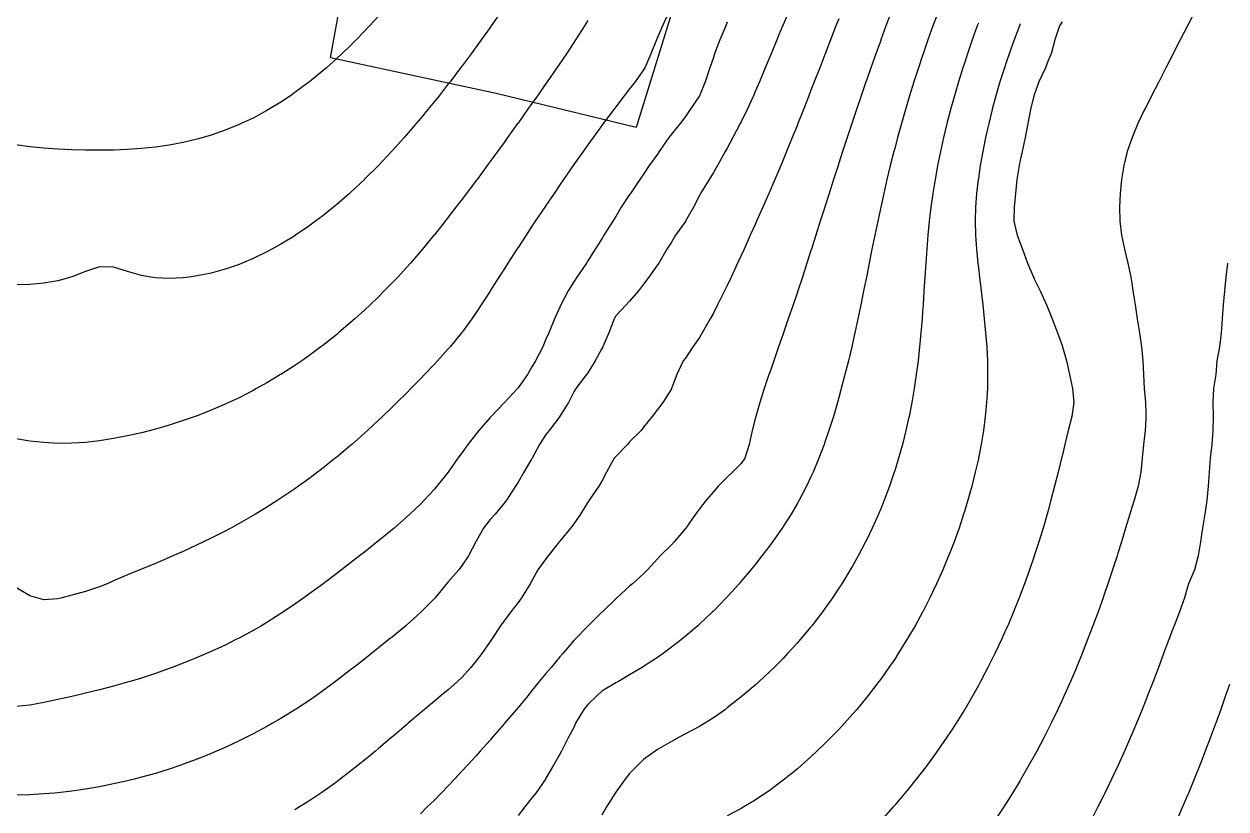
# Model space of a CAD drawing. Extents: x 771911 to 772814, y 1416488 to 1417835.
# Drawn here: x 772333 to 772419.2, y 1417108.1 to 1417164.3 of the extents above; entities that cross this region are included whole.
import ezdxf

# ---------------------------------------------------------------- set-up
doc = ezdxf.new("R2010")
doc.units = 0
doc.header["$MEASUREMENT"] = 0
for name, color, linetype in [('751', 1, 'CONTINUOUS'), ('751.5', 1, 'CONTINUOUS'), ('752', 1, 'CONTINUOUS'), ('752.5', 1, 'CONTINUOUS'), ('753', 1, 'CONTINUOUS'), ('753.5', 1, 'CONTINUOUS'), ('754', 1, 'CONTINUOUS'), ('754.5', 1, 'CONTINUOUS'), ('755', 1, 'CONTINUOUS'), ('755.5', 1, 'CONTINUOUS'), ('756', 1, 'CONTINUOUS'), ('756.5', 1, 'CONTINUOUS'), ('757', 1, 'CONTINUOUS'), ('757.5', 1, 'CONTINUOUS'), ('758', 1, 'CONTINUOUS'), ('SyNo_Boundary', 1, 'CONTINUOUS')]:
    doc.layers.add(name, color=color, linetype=linetype)

msp = doc.modelspace()

# ---------------------------------------------------------------- linework, layer by layer
at = {"layer": '751', "color": 0, "linetype": 'Continuous'}
msp.add_polyline3d([(772419.434, 1417116.988, 751), (772419.163, 1417116.206, 751), (772418.811, 1417115.206, 751), (772418.451, 1417114.206, 751), (772418.434, 1417114.159, 751), (772418.081, 1417113.206, 751), (772417.702, 1417112.206, 751), (772417.434, 1417111.516, 751), (772417.312, 1417111.206, 751), (772416.91, 1417110.206, 751), (772416.498, 1417109.206, 751), (772416.434, 1417109.053, 751), (772416.072, 1417108.206, 751), (772415.635, 1417107.206, 751)], dxfattribs=at)
at = {"layer": '751.5', "color": 0, "linetype": 'Continuous'}
msp.add_polyline3d([(772419.3, 1417147.206, 751.5), (772419.179, 1417146.206, 751.5), (772419.074, 1417145.206, 751.5), (772418.985, 1417144.206, 751.5), (772418.908, 1417143.206, 751.5), (772418.845, 1417142.206, 751.5), (772418.719, 1417141.206, 751.5), (772418.532, 1417140.206, 751.5), (772418.462, 1417139.206, 751.5), (772418.434, 1417139.071, 751.5), (772418.293, 1417138.206, 751.5), (772418.251, 1417137.206, 751.5), (772418.261, 1417136.206, 751.5), (772418.253, 1417135.206, 751.5), (772418.176, 1417134.206, 751.5), (772418.049, 1417133.206, 751.5), (772417.979, 1417132.206, 751.5), (772417.912, 1417131.206, 751.5), (772417.807, 1417130.206, 751.5), (772417.663, 1417129.206, 751.5), (772417.502, 1417128.206, 751.5), (772417.434, 1417127.743, 751.5), (772417.354, 1417127.206, 751.5), (772417.188, 1417126.206, 751.5), (772416.922, 1417125.206, 751.5), (772416.509, 1417124.206, 751.5), (772416.434, 1417123.96, 751.5), (772416.222, 1417123.206, 751.5), (772415.862, 1417122.206, 751.5), (772415.471, 1417121.206, 751.5), (772415.434, 1417121.11, 751.5), (772415.089, 1417120.206, 751.5), (772414.713, 1417119.206, 751.5), (772414.434, 1417118.461, 751.5), (772414.337, 1417118.206, 751.5), (772413.956, 1417117.206, 751.5), (772413.569, 1417116.206, 751.5), (772413.434, 1417115.863, 751.5), (772413.171, 1417115.206, 751.5), (772412.762, 1417114.206, 751.5), (772412.434, 1417113.421, 751.5), (772412.342, 1417113.206, 751.5), (772411.905, 1417112.206, 751.5), (772411.456, 1417111.206, 751.5), (772411.434, 1417111.157, 751.5), (772410.988, 1417110.206, 751.5), (772410.506, 1417109.206, 751.5), (772410.434, 1417109.06, 751.5), (772410.003, 1417108.206, 751.5), (772409.486, 1417107.206, 751.5)], dxfattribs=at)
at = {"layer": '752', "color": 0, "linetype": 'Continuous'}
msp.add_polyline3d([(772416.926, 1417165.206, 752), (772416.434, 1417164.226, 752), (772416.423, 1417164.206, 752), (772415.91, 1417163.206, 752), (772415.434, 1417162.275, 752), (772415.397, 1417162.206, 752), (772414.877, 1417161.206, 752), (772414.434, 1417160.335, 752), (772414.365, 1417160.206, 752), (772413.85, 1417159.206, 752), (772413.434, 1417158.358, 752), (772413.353, 1417158.206, 752), (772412.867, 1417157.206, 752), (772412.454, 1417156.206, 752), (772412.434, 1417156.138, 752), (772412.111, 1417155.206, 752), (772411.864, 1417154.206, 752), (772411.692, 1417153.206, 752), (772411.597, 1417152.206, 752), (772411.562, 1417151.206, 752), (772411.581, 1417150.206, 752), (772411.699, 1417149.206, 752), (772411.905, 1417148.206, 752), (772412.144, 1417147.206, 752), (772412.36, 1417146.206, 752), (772412.434, 1417145.764, 752), (772412.517, 1417145.206, 752), (772412.666, 1417144.206, 752), (772412.828, 1417143.206, 752), (772412.99, 1417142.206, 752), (772413.123, 1417141.206, 752), (772413.215, 1417140.206, 752), (772413.265, 1417139.206, 752), (772413.325, 1417138.206, 752), (772413.409, 1417137.206, 752), (772413.434, 1417136.435, 752), (772413.441, 1417136.206, 752), (772413.434, 1417136.06, 752), (772413.391, 1417135.206, 752), (772413.271, 1417134.206, 752), (772413.175, 1417133.206, 752), (772413.08, 1417132.206, 752), (772412.896, 1417131.206, 752), (772412.6, 1417130.206, 752), (772412.434, 1417129.675, 752), (772412.284, 1417129.206, 752), (772411.982, 1417128.206, 752), (772411.684, 1417127.206, 752), (772411.434, 1417126.395, 752), (772411.375, 1417126.206, 752), (772411.053, 1417125.206, 752), (772410.719, 1417124.206, 752), (772410.434, 1417123.379, 752), (772410.374, 1417123.206, 752), (772410.016, 1417122.206, 752), (772409.648, 1417121.206, 752), (772409.434, 1417120.641, 752), (772409.267, 1417120.206, 752), (772408.872, 1417119.206, 752), (772408.463, 1417118.206, 752), (772408.434, 1417118.136, 752), (772408.036, 1417117.206, 752), (772407.593, 1417116.206, 752), (772407.434, 1417115.858, 752), (772407.129, 1417115.206, 752), (772406.647, 1417114.206, 752), (772406.434, 1417113.778, 752), (772406.141, 1417113.206, 752), (772405.614, 1417112.206, 752), (772405.434, 1417111.874, 752), (772405.062, 1417111.206, 752), (772404.487, 1417110.206, 752), (772404.434, 1417110.116, 752), (772403.882, 1417109.206, 752), (772403.434, 1417108.486, 752), (772403.254, 1417108.206, 752), (772402.596, 1417107.206, 752)], dxfattribs=at)
at = {"layer": '752.5', "color": 0, "linetype": 'Continuous'}
msp.add_polyline3d([(772407.434, 1417164.506, 752.5), (772407.247, 1417164.206, 752.5), (772406.908, 1417163.206, 752.5), (772406.655, 1417162.206, 752.5), (772406.434, 1417161.736, 752.5), (772406.238, 1417161.206, 752.5), (772405.767, 1417160.206, 752.5), (772405.434, 1417159.271, 752.5), (772405.413, 1417159.206, 752.5), (772405.179, 1417158.206, 752.5), (772404.974, 1417157.206, 752.5), (772404.791, 1417156.206, 752.5), (772404.566, 1417155.206, 752.5), (772404.434, 1417154.575, 752.5), (772404.36, 1417154.206, 752.5), (772404.197, 1417153.206, 752.5), (772404.094, 1417152.206, 752.5), (772403.99, 1417151.206, 752.5), (772403.988, 1417150.206, 752.5), (772404.225, 1417149.206, 752.5), (772404.434, 1417148.636, 752.5), (772404.589, 1417148.206, 752.5), (772404.953, 1417147.206, 752.5), (772405.377, 1417146.206, 752.5), (772405.434, 1417146.07, 752.5), (772405.871, 1417145.206, 752.5), (772406.323, 1417144.206, 752.5), (772406.434, 1417143.92, 752.5), (772406.737, 1417143.206, 752.5), (772407.105, 1417142.206, 752.5), (772407.434, 1417141.291, 752.5), (772407.464, 1417141.206, 752.5), (772407.76, 1417140.206, 752.5), (772407.961, 1417139.206, 752.5), (772408.193, 1417138.206, 752.5), (772408.282, 1417137.206, 752.5), (772408.125, 1417136.206, 752.5), (772407.877, 1417135.206, 752.5), (772407.633, 1417134.206, 752.5), (772407.434, 1417133.369, 752.5), (772407.396, 1417133.206, 752.5), (772407.154, 1417132.206, 752.5), (772406.903, 1417131.206, 752.5), (772406.64, 1417130.206, 752.5), (772406.434, 1417129.462, 752.5), (772406.363, 1417129.206, 752.5), (772406.071, 1417128.206, 752.5), (772405.764, 1417127.206, 752.5), (772405.441, 1417126.206, 752.5), (772405.434, 1417126.185, 752.5), (772405.099, 1417125.206, 752.5), (772404.739, 1417124.206, 752.5), (772404.434, 1417123.399, 752.5), (772404.359, 1417123.206, 752.5), (772403.958, 1417122.206, 752.5), (772403.536, 1417121.206, 752.5), (772403.434, 1417120.974, 752.5), (772403.088, 1417120.206, 752.5), (772402.618, 1417119.206, 752.5), (772402.434, 1417118.83, 752.5), (772402.12, 1417118.206, 752.5), (772401.595, 1417117.206, 752.5), (772401.434, 1417116.91, 752.5), (772401.039, 1417116.206, 752.5), (772400.454, 1417115.206, 752.5), (772400.434, 1417115.172, 752.5), (772399.832, 1417114.206, 752.5), (772399.434, 1417113.59, 752.5), (772399.177, 1417113.206, 752.5), (772398.487, 1417112.206, 752.5), (772398.434, 1417112.131, 752.5), (772397.755, 1417111.206, 752.5), (772397.434, 1417110.781, 752.5), (772396.984, 1417110.206, 752.5), (772396.434, 1417109.519, 752.5), (772396.174, 1417109.206, 752.5), (772395.434, 1417108.332, 752.5), (772395.323, 1417108.206, 752.5), (772394.434, 1417107.208, 752.5)], dxfattribs=at)
at = {"layer": '753', "color": 0, "linetype": 'Continuous'}
msp.add_polyline3d([(772404.434, 1417164.353, 753), (772404.375, 1417164.206, 753), (772403.998, 1417163.206, 753), (772403.642, 1417162.206, 753), (772403.434, 1417161.599, 753), (772403.299, 1417161.206, 753), (772402.978, 1417160.206, 753), (772402.686, 1417159.206, 753), (772402.434, 1417158.249, 753), (772402.422, 1417158.206, 753), (772402.176, 1417157.206, 753), (772401.952, 1417156.206, 753), (772401.75, 1417155.206, 753), (772401.573, 1417154.206, 753), (772401.434, 1417153.261, 753), (772401.425, 1417153.206, 753), (772401.307, 1417152.206, 753), (772401.231, 1417151.206, 753), (772401.205, 1417150.206, 753), (772401.231, 1417149.206, 753), (772401.3, 1417148.206, 753), (772401.397, 1417147.206, 753), (772401.434, 1417146.858, 753), (772401.506, 1417146.206, 753), (772401.624, 1417145.206, 753), (772401.743, 1417144.206, 753), (772401.857, 1417143.206, 753), (772401.956, 1417142.206, 753), (772402.033, 1417141.206, 753), (772402.083, 1417140.206, 753), (772402.101, 1417139.206, 753), (772402.083, 1417138.206, 753), (772402.026, 1417137.206, 753), (772401.932, 1417136.206, 753), (772401.801, 1417135.206, 753), (772401.637, 1417134.206, 753), (772401.441, 1417133.206, 753), (772401.434, 1417133.175, 753), (772401.216, 1417132.206, 753), (772400.965, 1417131.206, 753), (772400.685, 1417130.206, 753), (772400.434, 1417129.381, 753), (772400.38, 1417129.206, 753), (772400.047, 1417128.206, 753), (772399.688, 1417127.206, 753), (772399.434, 1417126.544, 753), (772399.301, 1417126.206, 753), (772398.884, 1417125.206, 753), (772398.439, 1417124.206, 753), (772398.434, 1417124.195, 753), (772397.96, 1417123.206, 753), (772397.449, 1417122.206, 753), (772397.434, 1417122.177, 753), (772396.9, 1417121.206, 753), (772396.434, 1417120.402, 753), (772396.316, 1417120.206, 753), (772395.69, 1417119.206, 753), (772395.434, 1417118.815, 753), (772395.02, 1417118.206, 753), (772394.434, 1417117.381, 753), (772394.305, 1417117.206, 753), (772393.538, 1417116.206, 753), (772393.434, 1417116.075, 753), (772392.715, 1417115.206, 753), (772392.434, 1417114.877, 753), (772391.833, 1417114.206, 753), (772391.434, 1417113.773, 753), (772390.885, 1417113.206, 753), (772390.434, 1417112.752, 753), (772389.862, 1417112.206, 753), (772389.434, 1417111.805, 753), (772388.753, 1417111.206, 753), (772388.434, 1417110.929, 753), (772387.542, 1417110.206, 753), (772387.434, 1417110.119, 753), (772386.434, 1417109.375, 753), (772386.184, 1417109.206, 753), (772385.434, 1417108.697, 753), (772384.61, 1417108.206, 753), (772384.434, 1417108.098, 753), (772383.434, 1417107.579, 753)], dxfattribs=at)
at = {"layer": '753.5', "color": 0, "linetype": 'Continuous'}
msp.add_polyline3d([(772401.434, 1417164.41, 753.5), (772401.357, 1417164.206, 753.5), (772400.993, 1417163.206, 753.5), (772400.649, 1417162.206, 753.5), (772400.434, 1417161.549, 753.5), (772400.32, 1417161.206, 753.5), (772400.006, 1417160.206, 753.5), (772399.712, 1417159.206, 753.5), (772399.438, 1417158.206, 753.5), (772399.434, 1417158.19, 753.5), (772399.176, 1417157.206, 753.5), (772398.935, 1417156.206, 753.5), (772398.713, 1417155.206, 753.5), (772398.513, 1417154.206, 753.5), (772398.434, 1417153.758, 753.5), (772398.332, 1417153.206, 753.5), (772398.17, 1417152.206, 753.5), (772398.031, 1417151.206, 753.5), (772397.913, 1417150.206, 753.5), (772397.815, 1417149.206, 753.5), (772397.731, 1417148.206, 753.5), (772397.658, 1417147.206, 753.5), (772397.593, 1417146.206, 753.5), (772397.53, 1417145.206, 753.5), (772397.466, 1417144.206, 753.5), (772397.434, 1417143.744, 753.5), (772397.395, 1417143.206, 753.5), (772397.315, 1417142.206, 753.5), (772397.221, 1417141.206, 753.5), (772397.112, 1417140.206, 753.5), (772396.984, 1417139.206, 753.5), (772396.834, 1417138.206, 753.5), (772396.662, 1417137.206, 753.5), (772396.464, 1417136.206, 753.5), (772396.434, 1417136.069, 753.5), (772396.24, 1417135.206, 753.5), (772395.989, 1417134.206, 753.5), (772395.709, 1417133.206, 753.5), (772395.434, 1417132.317, 753.5), (772395.399, 1417132.206, 753.5), (772395.057, 1417131.206, 753.5), (772394.682, 1417130.206, 753.5), (772394.434, 1417129.592, 753.5), (772394.274, 1417129.206, 753.5), (772393.828, 1417128.206, 753.5), (772393.434, 1417127.387, 753.5), (772393.344, 1417127.206, 753.5), (772392.819, 1417126.206, 753.5), (772392.434, 1417125.519, 753.5), (772392.253, 1417125.206, 753.5), (772391.64, 1417124.206, 753.5), (772391.434, 1417123.887, 753.5), (772390.978, 1417123.206, 753.5), (772390.434, 1417122.436, 753.5), (772390.266, 1417122.206, 753.5), (772389.495, 1417121.206, 753.5), (772389.434, 1417121.129, 753.5), (772388.663, 1417120.206, 753.5), (772388.434, 1417119.944, 753.5), (772387.761, 1417119.206, 753.5), (772387.434, 1417118.861, 753.5), (772386.784, 1417118.206, 753.5), (772386.434, 1417117.867, 753.5), (772385.72, 1417117.206, 753.5), (772385.434, 1417116.951, 753.5), (772384.56, 1417116.206, 753.5), (772384.434, 1417116.102, 753.5), (772383.434, 1417115.311, 753.5), (772383.3, 1417115.206, 753.5), (772382.434, 1417114.588, 753.5), (772381.813, 1417114.206, 753.5), (772381.434, 1417113.982, 753.5), (772380.434, 1417113.441, 753.5), (772379.994, 1417113.206, 753.5), (772379.434, 1417112.903, 753.5), (772378.434, 1417112.323, 753.5), (772378.258, 1417112.206, 753.5), (772377.434, 1417111.614, 753.5), (772377.014, 1417111.206, 753.5), (772376.434, 1417110.616, 753.5), (772376.122, 1417110.206, 753.5), (772375.434, 1417109.266, 753.5), (772375.396, 1417109.206, 753.5), (772374.767, 1417108.206, 753.5), (772374.434, 1417107.623, 753.5)], dxfattribs=at)
at = {"layer": '754', "color": 0, "linetype": 'Continuous'}
msp.add_polyline3d([(772398.434, 1417164.896, 754), (772398.178, 1417164.206, 754), (772397.82, 1417163.206, 754), (772397.476, 1417162.206, 754), (772397.434, 1417162.08, 754), (772397.139, 1417161.206, 754), (772396.815, 1417160.206, 754), (772396.506, 1417159.206, 754), (772396.434, 1417158.962, 754), (772396.204, 1417158.206, 754), (772395.916, 1417157.206, 754), (772395.641, 1417156.206, 754), (772395.434, 1417155.412, 754), (772395.378, 1417155.206, 754), (772395.123, 1417154.206, 754), (772394.881, 1417153.206, 754), (772394.651, 1417152.206, 754), (772394.434, 1417151.215, 754), (772394.432, 1417151.206, 754), (772394.216, 1417150.206, 754), (772394.008, 1417149.206, 754), (772393.806, 1417148.206, 754), (772393.607, 1417147.206, 754), (772393.434, 1417146.324, 754), (772393.409, 1417146.206, 754), (772393.207, 1417145.206, 754), (772393.003, 1417144.206, 754), (772392.793, 1417143.206, 754), (772392.577, 1417142.206, 754), (772392.434, 1417141.561, 754), (772392.352, 1417141.206, 754), (772392.115, 1417140.206, 754), (772391.868, 1417139.206, 754), (772391.608, 1417138.206, 754), (772391.434, 1417137.567, 754), (772391.334, 1417137.206, 754), (772391.04, 1417136.206, 754), (772390.724, 1417135.206, 754), (772390.434, 1417134.366, 754), (772390.378, 1417134.206, 754), (772390, 1417133.206, 754), (772389.58, 1417132.206, 754), (772389.434, 1417131.888, 754), (772389.113, 1417131.206, 754), (772388.587, 1417130.206, 754), (772388.434, 1417129.936, 754), (772388.002, 1417129.206, 754), (772387.434, 1417128.316, 754), (772387.36, 1417128.206, 754), (772386.664, 1417127.206, 754), (772386.434, 1417126.889, 754), (772385.919, 1417126.206, 754), (772385.434, 1417125.588, 754), (772385.125, 1417125.206, 754), (772384.434, 1417124.388, 754), (772384.275, 1417124.206, 754), (772383.434, 1417123.281, 754), (772383.364, 1417123.206, 754), (772382.434, 1417122.258, 754), (772382.382, 1417122.206, 754), (772381.434, 1417121.315, 754), (772381.314, 1417121.206, 754), (772380.434, 1417120.448, 754), (772380.142, 1417120.206, 754), (772379.434, 1417119.654, 754), (772378.831, 1417119.206, 754), (772378.434, 1417118.931, 754), (772377.434, 1417118.272, 754), (772377.334, 1417118.206, 754), (772376.434, 1417117.68, 754), (772375.636, 1417117.206, 754), (772375.434, 1417117.11, 754), (772374.434, 1417116.501, 754), (772374.094, 1417116.206, 754), (772373.434, 1417115.559, 754), (772373.143, 1417115.206, 754), (772372.564, 1417114.206, 754), (772372.434, 1417113.908, 754), (772372.06, 1417113.206, 754), (772371.542, 1417112.206, 754), (772371.434, 1417111.999, 754), (772370.98, 1417111.206, 754), (772370.434, 1417110.273, 754), (772370.391, 1417110.206, 754), (772369.7, 1417109.206, 754), (772369.434, 1417108.867, 754), (772368.915, 1417108.206, 754), (772368.434, 1417107.607, 754)], dxfattribs=at)
at = {"layer": '754.5', "color": 0, "linetype": 'Continuous'}
msp.add_polyline3d([(772395.188, 1417165.206, 754.5), (772394.812, 1417164.206, 754.5), (772394.446, 1417163.206, 754.5), (772394.434, 1417163.172, 754.5), (772394.081, 1417162.206, 754.5), (772393.726, 1417161.206, 754.5), (772393.434, 1417160.364, 754.5), (772393.378, 1417160.206, 754.5), (772393.032, 1417159.206, 754.5), (772392.693, 1417158.206, 754.5), (772392.434, 1417157.42, 754.5), (772392.361, 1417157.206, 754.5), (772392.029, 1417156.206, 754.5), (772391.703, 1417155.206, 754.5), (772391.434, 1417154.363, 754.5), (772391.382, 1417154.206, 754.5), (772391.059, 1417153.206, 754.5), (772390.74, 1417152.206, 754.5), (772390.434, 1417151.235, 754.5), (772390.424, 1417151.206, 754.5), (772390.104, 1417150.206, 754.5), (772389.785, 1417149.206, 754.5), (772389.467, 1417148.206, 754.5), (772389.434, 1417148.1, 754.5), (772389.142, 1417147.206, 754.5), (772388.815, 1417146.206, 754.5), (772388.486, 1417145.206, 754.5), (772388.434, 1417145.046, 754.5), (772388.148, 1417144.206, 754.5), (772387.806, 1417143.206, 754.5), (772387.462, 1417142.206, 754.5), (772387.434, 1417142.122, 754.5), (772387.111, 1417141.206, 754.5), (772386.762, 1417140.206, 754.5), (772386.434, 1417139.239, 754.5), (772386.422, 1417139.206, 754.5), (772386.085, 1417138.206, 754.5), (772385.768, 1417137.206, 754.5), (772385.476, 1417136.206, 754.5), (772385.434, 1417136.043, 754.5), (772385.218, 1417135.206, 754.5), (772385.008, 1417134.206, 754.5), (772384.693, 1417133.206, 754.5), (772384.434, 1417132.835, 754.5), (772383.81, 1417132.206, 754.5), (772383.434, 1417131.849, 754.5), (772382.786, 1417131.206, 754.5), (772382.434, 1417130.809, 754.5), (772381.927, 1417130.206, 754.5), (772381.434, 1417129.579, 754.5), (772381.151, 1417129.206, 754.5), (772380.451, 1417128.206, 754.5), (772380.434, 1417128.183, 754.5), (772379.62, 1417127.206, 754.5), (772379.434, 1417127.013, 754.5), (772378.62, 1417126.206, 754.5), (772378.434, 1417126, 754.5), (772377.711, 1417125.206, 754.5), (772377.434, 1417124.921, 754.5), (772376.65, 1417124.206, 754.5), (772376.434, 1417124.031, 754.5), (772375.516, 1417123.206, 754.5), (772375.434, 1417123.134, 754.5), (772374.477, 1417122.206, 754.5), (772374.434, 1417122.166, 754.5), (772373.462, 1417121.206, 754.5), (772373.434, 1417121.18, 754.5), (772372.504, 1417120.206, 754.5), (772372.434, 1417120.133, 754.5), (772371.634, 1417119.206, 754.5), (772371.434, 1417118.977, 754.5), (772370.801, 1417118.206, 754.5), (772370.434, 1417117.768, 754.5), (772369.953, 1417117.206, 754.5), (772369.434, 1417116.558, 754.5), (772369.149, 1417116.206, 754.5), (772368.434, 1417115.343, 754.5), (772368.317, 1417115.206, 754.5), (772367.47, 1417114.206, 754.5), (772367.434, 1417114.162, 754.5), (772366.605, 1417113.206, 754.5), (772366.434, 1417113.004, 754.5), (772365.721, 1417112.206, 754.5), (772365.434, 1417111.879, 754.5), (772364.814, 1417111.206, 754.5), (772364.434, 1417110.789, 754.5), (772363.88, 1417110.206, 754.5), (772363.434, 1417109.732, 754.5), (772362.919, 1417109.206, 754.5), (772362.434, 1417108.706, 754.5), (772361.93, 1417108.206, 754.5), (772361.434, 1417107.711, 754.5)], dxfattribs=at)
at = {"layer": '755', "color": 0, "linetype": 'Continuous'}
msp.add_polyline3d([(772391.434, 1417164.725, 755), (772391.227, 1417164.206, 755), (772390.835, 1417163.206, 755), (772390.448, 1417162.206, 755), (772390.434, 1417162.17, 755), (772390.058, 1417161.206, 755), (772389.67, 1417160.206, 755), (772389.434, 1417159.592, 755), (772389.281, 1417159.206, 755), (772388.888, 1417158.206, 755), (772388.493, 1417157.206, 755), (772388.434, 1417157.055, 755), (772388.089, 1417156.206, 755), (772387.68, 1417155.206, 755), (772387.434, 1417154.604, 755), (772387.264, 1417154.206, 755), (772386.84, 1417153.206, 755), (772386.434, 1417152.252, 755), (772386.413, 1417152.206, 755), (772385.975, 1417151.206, 755), (772385.535, 1417150.206, 755), (772385.434, 1417149.973, 755), (772385.086, 1417149.206, 755), (772384.635, 1417148.206, 755), (772384.434, 1417147.757, 755), (772384.178, 1417147.206, 755), (772383.715, 1417146.206, 755), (772383.434, 1417145.609, 755), (772383.238, 1417145.206, 755), (772382.741, 1417144.206, 755), (772382.434, 1417143.613, 755), (772382.213, 1417143.206, 755), (772381.63, 1417142.206, 755), (772381.434, 1417141.877, 755), (772380.972, 1417141.206, 755), (772380.434, 1417140.397, 755), (772380.277, 1417140.206, 755), (772379.826, 1417139.206, 755), (772379.443, 1417138.206, 755), (772379.434, 1417138.19, 755), (772378.819, 1417137.206, 755), (772378.434, 1417136.711, 755), (772378.037, 1417136.206, 755), (772377.434, 1417135.429, 755), (772377.253, 1417135.206, 755), (772376.434, 1417134.378, 755), (772376.271, 1417134.206, 755), (772375.434, 1417133.326, 755), (772375.316, 1417133.206, 755), (772374.775, 1417132.206, 755), (772374.434, 1417131.574, 755), (772374.227, 1417131.206, 755), (772373.523, 1417130.206, 755), (772373.434, 1417130.054, 755), (772372.92, 1417129.206, 755), (772372.434, 1417128.519, 755), (772372.204, 1417128.206, 755), (772371.434, 1417127.277, 755), (772371.385, 1417127.206, 755), (772370.605, 1417126.206, 755), (772370.434, 1417126.008, 755), (772369.863, 1417125.206, 755), (772369.434, 1417124.429, 755), (772369.3, 1417124.206, 755), (772368.689, 1417123.206, 755), (772368.434, 1417122.875, 755), (772367.921, 1417122.206, 755), (772367.434, 1417121.558, 755), (772367.176, 1417121.206, 755), (772366.521, 1417120.206, 755), (772366.434, 1417120.082, 755), (772365.836, 1417119.206, 755), (772365.434, 1417118.684, 755), (772365.051, 1417118.206, 755), (772364.434, 1417117.517, 755), (772364.099, 1417117.206, 755), (772363.434, 1417116.608, 755), (772362.925, 1417116.206, 755), (772362.434, 1417115.793, 755), (772361.725, 1417115.206, 755), (772361.434, 1417114.953, 755), (772360.56, 1417114.206, 755), (772360.434, 1417114.095, 755), (772359.434, 1417113.237, 755), (772359.397, 1417113.206, 755), (772358.434, 1417112.391, 755), (772358.209, 1417112.206, 755), (772357.434, 1417111.568, 755), (772356.977, 1417111.206, 755), (772356.434, 1417110.774, 755), (772355.684, 1417110.206, 755), (772355.434, 1417110.016, 755), (772354.434, 1417109.298, 755), (772354.298, 1417109.206, 755), (772353.434, 1417108.622, 755), (772352.776, 1417108.206, 755), (772352.434, 1417107.991, 755)], dxfattribs=at)
at = {"layer": '755.5', "color": 0, "linetype": 'Continuous'}
for points in [[(772387.817, 1417165.206, 755.5), (772387.434, 1417164.283, 755.5), (772387.402, 1417164.206, 755.5), (772386.985, 1417163.206, 755.5), (772386.572, 1417162.206, 755.5), (772386.434, 1417161.872, 755.5), (772386.157, 1417161.206, 755.5), (772385.736, 1417160.206, 755.5), (772385.434, 1417159.504, 755.5), (772385.305, 1417159.206, 755.5), (772384.85, 1417158.206, 755.5), (772384.434, 1417157.344, 755.5), (772384.365, 1417157.206, 755.5), (772383.842, 1417156.206, 755.5), (772383.434, 1417155.449, 755.5), (772383.292, 1417155.206, 755.5), (772382.724, 1417154.206, 755.5), (772382.434, 1417153.705, 755.5), (772382.129, 1417153.206, 755.5), (772381.516, 1417152.206, 755.5), (772381.434, 1417152.04, 755.5), (772381.009, 1417151.206, 755.5), (772380.446, 1417150.206, 755.5), (772380.434, 1417150.189, 755.5), (772379.714, 1417149.206, 755.5), (772379.434, 1417148.707, 755.5), (772379.102, 1417148.206, 755.5), (772378.522, 1417147.206, 755.5), (772378.434, 1417147.071, 755.5), (772377.802, 1417146.206, 755.5), (772377.434, 1417145.696, 755.5), (772377.073, 1417145.206, 755.5), (772376.434, 1417144.479, 755.5), (772376.187, 1417144.206, 755.5), (772375.434, 1417143.411, 755.5), (772375.32, 1417143.206, 755.5), (772374.942, 1417142.206, 755.5), (772374.505, 1417141.206, 755.5), (772374.434, 1417141.085, 755.5), (772373.967, 1417140.206, 755.5), (772373.434, 1417139.339, 755.5), (772373.351, 1417139.206, 755.5), (772372.585, 1417138.206, 755.5), (772372.434, 1417137.971, 755.5), (772372.055, 1417137.206, 755.5), (772371.434, 1417136.219, 755.5), (772371.425, 1417136.206, 755.5), (772370.653, 1417135.206, 755.5), (772370.434, 1417134.912, 755.5), (772369.964, 1417134.206, 755.5), (772369.438, 1417133.206, 755.5), (772369.434, 1417133.199, 755.5), (772368.851, 1417132.206, 755.5), (772368.434, 1417131.487, 755.5), (772368.257, 1417131.206, 755.5), (772367.595, 1417130.206, 755.5), (772367.434, 1417129.995, 755.5), (772366.801, 1417129.206, 755.5), (772366.434, 1417128.83, 755.5), (772365.947, 1417128.206, 755.5), (772365.434, 1417127.271, 755.5), (772365.399, 1417127.206, 755.5), (772364.893, 1417126.206, 755.5), (772364.434, 1417125.543, 755.5), (772364.181, 1417125.206, 755.5), (772363.434, 1417124.345, 755.5), (772363.304, 1417124.206, 755.5), (772362.484, 1417123.206, 755.5), (772362.434, 1417123.146, 755.5), (772361.496, 1417122.206, 755.5), (772361.434, 1417122.145, 755.5), (772360.434, 1417121.253, 755.5), (772360.379, 1417121.206, 755.5), (772359.434, 1417120.415, 755.5), (772359.177, 1417120.206, 755.5), (772358.434, 1417119.607, 755.5), (772357.931, 1417119.206, 755.5), (772357.434, 1417118.813, 755.5), (772356.66, 1417118.206, 755.5), (772356.434, 1417118.03, 755.5), (772355.434, 1417117.265, 755.5), (772355.355, 1417117.206, 755.5), (772354.434, 1417116.527, 755.5), (772353.979, 1417116.206, 755.5), (772353.434, 1417115.827, 755.5), (772352.487, 1417115.206, 755.5), (772352.434, 1417115.172, 755.5), (772351.434, 1417114.558, 755.5), (772350.821, 1417114.206, 755.5), (772350.434, 1417113.984, 755.5), (772349.434, 1417113.446, 755.5), (772348.96, 1417113.206, 755.5), (772348.434, 1417112.942, 755.5), (772347.434, 1417112.473, 755.5), (772346.824, 1417112.206, 755.5), (772346.434, 1417112.037, 755.5), (772345.434, 1417111.636, 755.5), (772344.434, 1417111.265, 755.5), (772344.262, 1417111.206, 755.5), (772343.434, 1417110.927, 755.5), (772342.434, 1417110.617, 755.5), (772341.434, 1417110.336, 755.5), (772340.922, 1417110.206, 755.5), (772340.434, 1417110.083, 755.5), (772339.434, 1417109.858, 755.5), (772338.434, 1417109.659, 755.5), (772337.434, 1417109.487, 755.5), (772336.434, 1417109.343, 755.5), (772335.434, 1417109.227, 755.5), (772335.191, 1417109.206, 755.5)], [(772335.191, 1417109.206, 755.5), (772334.434, 1417109.141, 755.5), (772333.434, 1417109.084, 755.5), (772332.434, 1417109.059, 755.5)]]:
    msp.add_polyline3d(points, dxfattribs=at)
at = {"layer": '756', "color": 0, "linetype": 'Continuous'}
for points in [[(772383.434, 1417164.47, 756), (772383.321, 1417164.206, 756), (772382.911, 1417163.206, 756), (772382.529, 1417162.206, 756), (772382.434, 1417161.943, 756), (772382.176, 1417161.206, 756), (772381.844, 1417160.206, 756), (772381.435, 1417159.206, 756), (772381.434, 1417159.204, 756), (772380.782, 1417158.206, 756), (772380.434, 1417157.719, 756), (772380.055, 1417157.206, 756), (772379.434, 1417156.445, 756), (772379.251, 1417156.206, 756), (772378.545, 1417155.206, 756), (772378.434, 1417155.021, 756), (772377.84, 1417154.206, 756), (772377.434, 1417153.583, 756), (772377.162, 1417153.206, 756), (772376.49, 1417152.206, 756), (772376.434, 1417152.126, 756), (772375.821, 1417151.206, 756), (772375.434, 1417150.534, 756), (772375.222, 1417150.206, 756), (772374.589, 1417149.206, 756), (772374.434, 1417148.949, 756), (772373.962, 1417148.206, 756), (772373.434, 1417147.357, 756), (772373.337, 1417147.206, 756), (772372.654, 1417146.206, 756), (772372.434, 1417145.871, 756), (772372.02, 1417145.206, 756), (772371.503, 1417144.206, 756), (772371.434, 1417144.051, 756), (772371.046, 1417143.206, 756), (772370.63, 1417142.206, 756), (772370.434, 1417141.75, 756), (772370.199, 1417141.206, 756), (772369.694, 1417140.206, 756), (772369.434, 1417139.761, 756), (772369.104, 1417139.206, 756), (772368.434, 1417138.263, 756), (772368.386, 1417138.206, 756), (772367.459, 1417137.206, 756), (772367.434, 1417137.176, 756), (772366.502, 1417136.206, 756), (772366.434, 1417136.121, 756), (772365.613, 1417135.206, 756), (772365.434, 1417134.97, 756), (772364.824, 1417134.206, 756), (772364.434, 1417133.631, 756), (772364.113, 1417133.206, 756), (772363.434, 1417132.209, 756), (772363.432, 1417132.206, 756), (772362.608, 1417131.206, 756), (772362.434, 1417131.001, 756), (772361.708, 1417130.206, 756), (772361.434, 1417129.923, 756), (772360.685, 1417129.206, 756), (772360.434, 1417128.982, 756), (772359.551, 1417128.206, 756), (772359.434, 1417128.107, 756), (772358.434, 1417127.281, 756), (772358.343, 1417127.206, 756), (772357.434, 1417126.485, 756), (772357.079, 1417126.206, 756), (772356.434, 1417125.705, 756), (772355.786, 1417125.206, 756), (772355.434, 1417124.937, 756), (772354.461, 1417124.206, 756), (772354.434, 1417124.186, 756), (772353.434, 1417123.457, 756), (772353.078, 1417123.206, 756), (772352.434, 1417122.751, 756), (772351.628, 1417122.206, 756), (772351.434, 1417122.074, 756), (772350.434, 1417121.439, 756), (772350.039, 1417121.206, 756), (772349.434, 1417120.855, 756), (772348.434, 1417120.318, 756), (772348.213, 1417120.206, 756), (772347.434, 1417119.82, 756), (772346.434, 1417119.352, 756), (772346.104, 1417119.206, 756), (772345.434, 1417118.916, 756), (772344.434, 1417118.507, 756), (772343.648, 1417118.206, 756), (772343.434, 1417118.126, 756), (772342.434, 1417117.774, 756), (772341.434, 1417117.448, 756), (772340.638, 1417117.206, 756), (772340.434, 1417117.145, 756), (772339.434, 1417116.867, 756), (772338.434, 1417116.608, 756), (772337.434, 1417116.365, 756), (772336.761, 1417116.206, 756)], [(772336.761, 1417116.206, 756), (772336.434, 1417116.132, 756), (772335.434, 1417115.909, 756), (772334.434, 1417115.69, 756), (772333.434, 1417115.498, 756), (772332.434, 1417115.403, 756)]]:
    msp.add_polyline3d(points, dxfattribs=at)
at = {"layer": '756.5', "color": 0, "linetype": 'Continuous'}
for points in [[(772379.238, 1417165.206, 756.5), (772378.783, 1417164.206, 756.5), (772378.434, 1417163.383, 756.5), (772378.356, 1417163.206, 756.5), (772377.948, 1417162.206, 756.5), (772377.525, 1417161.206, 756.5), (772377.434, 1417161.05, 756.5), (772376.841, 1417160.206, 756.5), (772376.434, 1417159.69, 756.5), (772376.052, 1417159.206, 756.5), (772375.434, 1417158.398, 756.5), (772375.29, 1417158.206, 756.5), (772374.543, 1417157.206, 756.5), (772374.434, 1417157.059, 756.5), (772373.81, 1417156.206, 756.5), (772373.434, 1417155.683, 756.5), (772373.093, 1417155.206, 756.5), (772372.434, 1417154.264, 756.5), (772372.393, 1417154.206, 756.5), (772371.701, 1417153.206, 756.5), (772371.434, 1417152.812, 756.5), (772371.018, 1417152.206, 756.5), (772370.434, 1417151.338, 756.5), (772370.344, 1417151.206, 756.5), (772369.673, 1417150.206, 756.5), (772369.434, 1417149.842, 756.5), (772369.008, 1417149.206, 756.5), (772368.434, 1417148.324, 756.5), (772368.355, 1417148.206, 756.5), (772367.707, 1417147.206, 756.5), (772367.434, 1417146.769, 756.5), (772367.068, 1417146.206, 756.5), (772366.439, 1417145.206, 756.5), (772366.434, 1417145.198, 756.5), (772365.791, 1417144.206, 756.5), (772365.434, 1417143.654, 756.5), (772365.121, 1417143.206, 756.5), (772364.434, 1417142.262, 756.5), (772364.391, 1417142.206, 756.5), (772363.57, 1417141.206, 756.5), (772363.434, 1417141.053, 756.5), (772362.671, 1417140.206, 756.5), (772362.434, 1417139.955, 756.5), (772361.722, 1417139.206, 756.5), (772361.434, 1417138.908, 756.5), (772360.745, 1417138.206, 756.5), (772360.434, 1417137.889, 756.5), (772359.747, 1417137.206, 756.5), (772359.434, 1417136.894, 756.5), (772358.719, 1417136.206, 756.5), (772358.434, 1417135.931, 756.5), (772357.651, 1417135.206, 756.5), (772357.434, 1417135.006, 756.5), (772356.527, 1417134.206, 756.5), (772356.434, 1417134.124, 756.5), (772355.434, 1417133.287, 756.5), (772355.333, 1417133.206, 756.5), (772354.434, 1417132.492, 756.5), (772354.056, 1417132.206, 756.5), (772353.434, 1417131.739, 756.5), (772352.689, 1417131.206, 756.5), (772352.434, 1417131.025, 756.5), (772351.434, 1417130.347, 756.5), (772351.214, 1417130.206, 756.5), (772350.434, 1417129.707, 756.5), (772349.609, 1417129.206, 756.5), (772349.434, 1417129.1, 756.5), (772348.434, 1417128.529, 756.5), (772347.839, 1417128.206, 756.5), (772347.434, 1417127.987, 756.5), (772346.434, 1417127.477, 756.5), (772345.875, 1417127.206, 756.5), (772345.434, 1417126.994, 756.5), (772344.434, 1417126.536, 756.5), (772343.69, 1417126.206, 756.5), (772343.434, 1417126.094, 756.5), (772342.434, 1417125.672, 756.5), (772341.434, 1417125.252, 756.5), (772341.325, 1417125.206, 756.5), (772340.434, 1417124.84, 756.5), (772339.434, 1417124.41, 756.5), (772338.983, 1417124.206, 756.5), (772338.434, 1417123.984, 756.5), (772337.434, 1417123.665, 756.5), (772336.434, 1417123.385, 756.5), (772335.75, 1417123.206, 756.5)], [(772335.75, 1417123.206, 756.5), (772335.434, 1417123.131, 756.5), (772334.434, 1417123.068, 756.5), (772333.924, 1417123.206, 756.5), (772333.434, 1417123.347, 756.5), (772332.434, 1417123.942, 756.5)]]:
    msp.add_polyline3d(points, dxfattribs=at)
at = {"layer": '757', "color": 0, "linetype": 'Continuous'}
for points in [[(772373.434, 1417164.598, 757), (772373.191, 1417164.206, 757), (772372.557, 1417163.206, 757), (772372.434, 1417163.017, 757), (772371.897, 1417162.206, 757), (772371.434, 1417161.523, 757), (772371.217, 1417161.206, 757), (772370.525, 1417160.206, 757), (772370.434, 1417160.076, 757), (772369.821, 1417159.206, 757), (772369.434, 1417158.656, 757), (772369.114, 1417158.206, 757), (772368.434, 1417157.249, 757), (772368.403, 1417157.206, 757), (772367.684, 1417156.206, 757), (772367.434, 1417155.857, 757), (772366.959, 1417155.206, 757), (772366.434, 1417154.48, 757), (772366.231, 1417154.206, 757), (772365.495, 1417153.206, 757), (772365.434, 1417153.123, 757), (772364.745, 1417152.206, 757), (772364.434, 1417151.79, 757), (772363.982, 1417151.206, 757), (772363.434, 1417150.493, 757), (772363.205, 1417150.206, 757), (772362.434, 1417149.237, 757), (772362.408, 1417149.206, 757), (772361.578, 1417148.206, 757), (772361.434, 1417148.033, 757), (772360.712, 1417147.206, 757), (772360.434, 1417146.889, 757), (772359.804, 1417146.206, 757), (772359.434, 1417145.808, 757), (772358.843, 1417145.206, 757), (772358.434, 1417144.792, 757), (772357.823, 1417144.206, 757), (772357.434, 1417143.836, 757), (772356.735, 1417143.206, 757), (772356.434, 1417142.937, 757), (772355.569, 1417142.206, 757), (772355.434, 1417142.092, 757), (772354.434, 1417141.3, 757), (772354.307, 1417141.206, 757), (772353.434, 1417140.558, 757), (772352.926, 1417140.206, 757), (772352.434, 1417139.864, 757), (772351.434, 1417139.218, 757), (772351.415, 1417139.206, 757), (772350.434, 1417138.618, 757), (772349.691, 1417138.206, 757), (772349.434, 1417138.063, 757), (772348.434, 1417137.551, 757), (772347.698, 1417137.206, 757), (772347.434, 1417137.081, 757), (772346.434, 1417136.653, 757), (772345.434, 1417136.261, 757), (772345.279, 1417136.206, 757), (772344.434, 1417135.906, 757), (772343.434, 1417135.586, 757), (772342.434, 1417135.297, 757), (772342.077, 1417135.206, 757)], [(772342.077, 1417135.206, 757), (772341.434, 1417135.041, 757), (772340.434, 1417134.817, 757), (772339.434, 1417134.625, 757), (772338.434, 1417134.468, 757), (772337.434, 1417134.352, 757), (772336.434, 1417134.287, 757), (772335.434, 1417134.277, 757), (772334.434, 1417134.332, 757), (772333.434, 1417134.445, 757), (772332.434, 1417134.61, 757)]]:
    msp.add_polyline3d(points, dxfattribs=at)
at = {"layer": '757.5', "color": 0, "linetype": 'Continuous'}
for points in [[(772367.206, 1417165.206, 757.5), (772366.508, 1417164.206, 757.5), (772366.434, 1417164.101, 757.5), (772365.791, 1417163.206, 757.5), (772365.434, 1417162.71, 757.5), (772365.062, 1417162.206, 757.5), (772364.434, 1417161.358, 757.5), (772364.319, 1417161.206, 757.5), (772363.556, 1417160.206, 757.5), (772363.434, 1417160.047, 757.5), (772362.77, 1417159.206, 757.5), (772362.434, 1417158.781, 757.5), (772361.964, 1417158.206, 757.5), (772361.434, 1417157.561, 757.5), (772361.132, 1417157.206, 757.5), (772360.434, 1417156.389, 757.5), (772360.271, 1417156.206, 757.5), (772359.434, 1417155.272, 757.5), (772359.372, 1417155.206, 757.5), (772358.434, 1417154.211, 757.5), (772358.429, 1417154.206, 757.5), (772357.434, 1417153.212, 757.5), (772357.427, 1417153.206, 757.5), (772356.434, 1417152.275, 757.5), (772356.356, 1417152.206, 757.5), (772355.434, 1417151.401, 757.5), (772355.194, 1417151.206, 757.5), (772354.434, 1417150.593, 757.5), (772353.915, 1417150.206, 757.5), (772353.434, 1417149.849, 757.5), (772352.487, 1417149.206, 757.5), (772352.434, 1417149.17, 757.5), (772351.434, 1417148.559, 757.5), (772350.79, 1417148.206, 757.5), (772350.434, 1417148.012, 757.5), (772349.434, 1417147.531, 757.5), (772348.653, 1417147.206, 757.5), (772348.434, 1417147.115, 757.5), (772347.434, 1417146.767, 757.5), (772346.434, 1417146.488, 757.5), (772345.434, 1417146.281, 757.5), (772344.861, 1417146.206, 757.5), (772344.434, 1417146.15, 757.5), (772343.434, 1417146.101, 757.5), (772342.434, 1417146.15, 757.5), (772342.112, 1417146.206, 757.5), (772341.434, 1417146.313, 757.5), (772340.434, 1417146.597, 757.5), (772339.434, 1417146.905, 757.5), (772338.434, 1417146.93, 757.5), (772337.434, 1417146.608, 757.5), (772336.434, 1417146.224, 757.5), (772336.367, 1417146.206, 757.5), (772335.434, 1417145.927, 757.5)], [(772335.434, 1417145.927, 757.5), (772334.434, 1417145.754, 757.5), (772333.434, 1417145.666, 757.5), (772332.434, 1417145.652, 757.5)]]:
    msp.add_polyline3d(points, dxfattribs=at)
at = {"layer": '758', "color": 0, "linetype": 'Continuous'}
for points in [[(772358.434, 1417164.899, 758), (772357.791, 1417164.206, 758), (772357.434, 1417163.824, 758), (772356.826, 1417163.206, 758), (772356.434, 1417162.811, 758), (772355.798, 1417162.206, 758), (772355.434, 1417161.863, 758), (772354.69, 1417161.206, 758), (772354.434, 1417160.982, 758), (772353.481, 1417160.206, 758), (772353.434, 1417160.168, 758), (772352.434, 1417159.425, 758), (772352.112, 1417159.206, 758), (772351.434, 1417158.751, 758), (772350.54, 1417158.206, 758), (772350.434, 1417158.142, 758), (772349.434, 1417157.605, 758), (772348.594, 1417157.206, 758), (772348.434, 1417157.132, 758), (772347.434, 1417156.725, 758), (772346.434, 1417156.377, 758), (772345.851, 1417156.206, 758)], [(772345.851, 1417156.206, 758), (772345.434, 1417156.088, 758), (772344.434, 1417155.854, 758), (772343.434, 1417155.668, 758), (772342.434, 1417155.527, 758), (772341.434, 1417155.424, 758), (772340.434, 1417155.354, 758), (772339.434, 1417155.313, 758), (772338.434, 1417155.296, 758), (772337.434, 1417155.3, 758), (772336.434, 1417155.326, 758), (772335.434, 1417155.373, 758), (772334.434, 1417155.444, 758), (772333.434, 1417155.546, 758), (772332.434, 1417155.692, 758)]]:
    msp.add_polyline3d(points, dxfattribs=at)
at = {"layer": 'SyNo_Boundary', "color": 51, "linetype": 'Continuous', "true_color": 0xf7f281, "flags": 128}
msp.add_lwpolyline([(772329.589, 1417175.903), (772328.797, 1417170.966), (772287.673, 1417175.742), (772279.834, 1417217.928), (772391.665, 1417204.679), (772376.907, 1417156.929), (772366.872, 1417159.356), (772355, 1417161.914), (772356.771, 1417171.818), (772329.589, 1417175.903)], close=True, dxfattribs=at)

doc.saveas('drawing.dxf')
